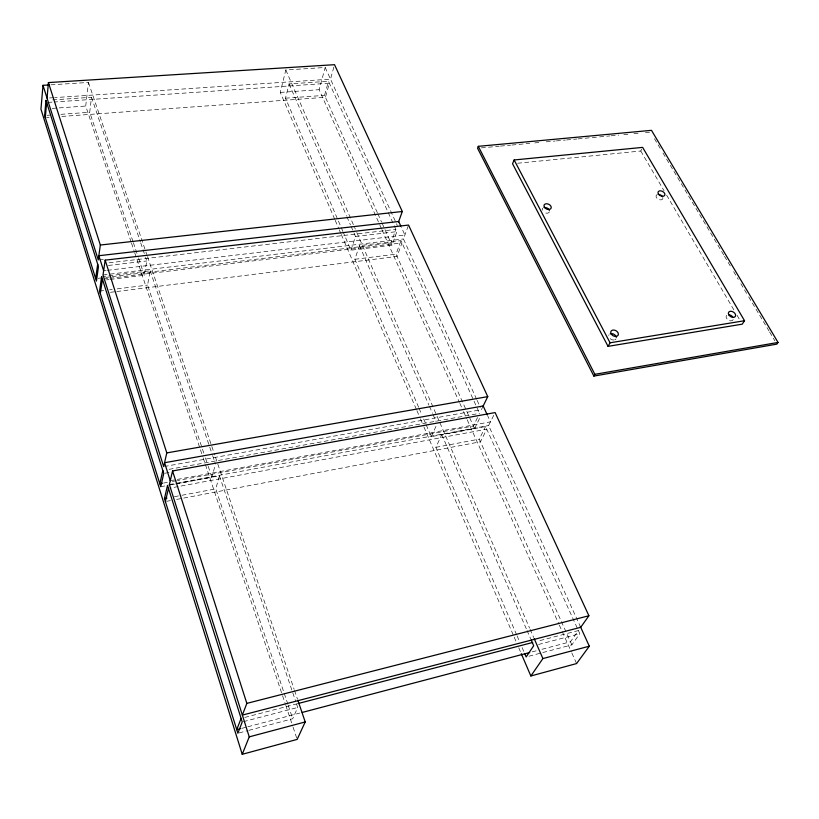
<?xml version="1.0" encoding="UTF-8"?>
<svg xmlns="http://www.w3.org/2000/svg" width="819" height="819" viewBox="0 0 819 819"><rect width="100%" height="100%" fill="white"/><g stroke="black" fill="none" stroke-linecap="round" stroke-linejoin="round"><path stroke-width="0.61" stroke-dasharray="4.09 3.07" d="M131.081 241.933L85.719 106.04L88.462 82.453L50.573 84.848M132.965 241.482L89.711 112.264L91.503 97.287L49.764 100.102M110.289 279.422L144.287 275.286L146.816 260.954L145.598 257.34M203.798 453.081L147.563 285.094L150.143 270.802L102.866 276.494M334.725 219.226L280.272 92.414L285.811 69.984L325.184 67.486L397.287 225.45M342.895 231.48L285.483 98.178L289.066 83.927L328.48 81.265L396.887 231.623L391.994 245.209L350.962 250.194L343.407 232.647M175.716 483.937L211.886 477.252L215.141 465.264M381.398 228.501L319.123 89.691L325.184 67.486M377.354 212.684L324.559 95.373L328.48 81.265M287.858 704.217L215.776 488.882L219.42 475.778L176.177 483.783M333.855 67.097L330.497 79.136L54.668 97.615M350.962 250.194L355.487 236.476L350.931 226.003M418.622 407.289L354.873 259.285L359.469 245.618L400.982 240.622L479.709 413.656M426.208 424.907L431.265 436.65L474.539 428.644L396.027 254.166L400.982 240.622M476.597 399.232L403.45 238.964L408.128 226.218M248.833 730.343L292.711 718.734L297.727 707.462L296.099 702.63M431.265 436.65L436.558 425.051M516.574 634.705L435.872 447.328L441.769 434.633L485.565 426.535L579.821 633.691L571.857 644.87L527.395 656.633M477.508 417.577L473.372 426.034L177.385 480.528M483.179 405.978L481.367 409.684L164.947 466.39M474.539 428.644L480.763 415.98M571.857 644.87L479.269 439.138L485.565 426.535M580.702 627.313L488.605 425.542L494.031 414.742M517.618 163.237L640.775 151.013L642.639 147.379M239.087 732.923L247.614 730.661M241.697 728.378L246.642 727.077M247.881 726.75L299.785 713.073M532.145 651.863L537.09 650.562M542.035 649.262L570.454 641.779L578.398 630.569L537.622 641.185M244.799 717.413L296.693 703.91M243.458 721.652L297.727 707.462M538.544 644.481L579.821 633.691M174.467 496.683L180.733 495.495M181.982 495.26L215.776 488.882M435.872 447.328L479.269 439.138M166.646 501.31L170.413 500.593M176.689 499.406L480.456 441.769L486.773 429.187L169.738 488.144M169.369 484.561L488.605 425.542M168.765 485.155L174.938 484.009M160.749 486.711L165.735 485.79M170.731 484.868L174.467 484.172M170.27 480.712L490.448 421.867L487.858 416.195M163.595 483.067L167.352 482.381M172.369 481.459L176.136 480.763M169.103 469.338L479.576 413.36M164.988 473.218L171.14 472.102M110.483 292.301L115.551 291.666M116.82 291.513L397.041 256.419L402.006 242.885L110.043 278.235M99.549 291.073L104.607 290.438M109.664 289.813L112.183 289.496M117.24 288.872L147.563 285.094M354.873 259.285L396.027 254.166M98.198 278.317L100.727 278.01M105.794 277.406L110.872 276.791M112.142 276.638L390.991 242.977L395.874 229.392L107.832 262.95M103.696 279.003L108.773 278.388M106.511 279.883L109.029 279.576M103.634 270.772L106.163 270.475M107.432 270.321L404.893 235.022L401.29 227.129M103.03 274.979L403.45 238.964M108.384 265.458L146.816 260.954M355.487 236.476L396.887 231.623M99.529 259.787L103.327 259.347M481.367 147.87L499.18 146.212M500.45 146.099L510.626 145.147M511.895 145.035L529.709 143.376M534.797 142.905L541.154 142.311M546.242 141.841L555.149 141.011M556.418 140.899L565.325 140.069M566.594 139.947L576.771 139.005M578.04 138.882L598.392 136.988M599.662 136.875L609.848 135.923M611.117 135.811L618.744 135.104M623.832 134.623L628.92 134.152M634.008 133.681L640.376 133.088M645.464 132.617L650.552 132.146M47.144 115.325L49.642 115.141M60.913 114.332L89.711 112.264M285.483 98.178L324.559 95.373M46.57 117.547L49.12 117.363M61.855 116.441L325.43 97.307L329.361 83.21L54.289 101.986M52.14 108.395L85.719 106.04M280.272 92.414L319.123 89.691M47.922 102.416L53.02 102.068M49.58 97.952L53.399 97.696M654.473 138.739L660.37 148.618M662.981 153.01L723.842 255.17M724.498 256.265L731.039 267.25M733.66 271.642L738.247 279.33M740.857 283.722L748.054 295.802M748.709 296.908L769 330.958M769.655 332.053L774.887 340.837M640.775 151.013L664.045 190.725M666.625 195.137L733.844 309.838M737.069 315.346L739.659 319.758M477.129 400.389L480.313 407.36M377.876 213.841L381.552 222M382.063 223.137L391.994 245.209M381.92 229.658L459.367 402.293M459.889 403.46L461.466 406.961M463.554 411.619L466.697 418.622M467.219 419.789L558.793 623.914M559.316 625.081L571.355 651.904M571.877 653.071L576.586 663.564M285.811 69.984L355.303 229.064M356.808 232.524L529.596 628.112M530.108 629.289L533.681 637.489M289.066 83.927L346.365 215.52M346.867 216.687L350.419 224.836M359.469 245.618L428.921 405.129M429.432 406.306L432.493 413.339M433.005 414.516L436.066 421.55M441.769 434.633L526.535 629.33M527.047 630.507L530.63 638.718M419.123 408.456L421.652 414.332M423.679 419.031L425.706 423.73M517.076 635.882L519.103 640.56M522.123 647.594L524.14 652.272M335.227 220.403L338.759 228.614M339.261 229.791L340.776 233.313M341.277 234.49L416.4 409.439M416.912 410.616L419.932 417.659M420.434 418.837L423.464 425.88M423.966 427.057L513.718 636.056M514.219 637.233L516.236 641.932M518.755 647.798L521.273 653.675M88.462 82.453L145.485 250.716M145.895 251.924L146.724 254.351M147.492 256.623L211.425 445.26M211.834 446.468L214.701 454.914M215.52 457.33L294.123 689.25M294.533 690.468L297.41 698.945M91.503 97.287L140.305 241.697M140.714 242.905L145.188 256.142M150.143 270.802L212.203 454.402M212.612 455.61L215.469 464.066M219.42 475.778L295.69 701.422M133.374 242.69L138.216 257.176M138.626 258.384L144.287 275.286M205.415 457.913L207.842 465.161M208.241 466.369L211.886 477.252M288.257 705.425L292.711 718.734M131.49 243.151L134.326 251.638M134.736 252.856L202.774 456.695M203.184 457.913L282.166 694.512M282.565 695.73L285.401 704.217M285.811 705.435L292.7 726.064M293.1 727.272L296.744 738.195M662.919 198.331A3.685 2.406 27.6 0 1 657.852 198.976A3.685 2.406 27.6 0 1 657.319 194.574M733.189 319.594A3.911 2.662 31.8 0 1 728.255 320.014A3.911 2.662 31.8 0 1 726.658 315.407M616.042 338.851A4.054 2.907 29.2 0 1 614.813 339.824M613.943 340.008A4.054 2.907 29.2 0 1 608.998 337.111M608.773 335.462A4.054 2.907 29.2 0 1 609.049 334.756M549.385 211.834A3.819 2.611 24.8 0 1 546.805 213.186A3.819 2.611 24.8 0 1 543.294 211.681M542.362 210.237A3.819 2.611 24.8 0 1 542.741 208.241"/><path stroke-width="1.23" d="M49.304 84.93L42.987 85.33L40.95 109.173L242.229 754.309L297.154 739.403L305.211 721.948L297.819 700.153M45.301 117.639L46.652 102.508M47.041 98.126L48.423 82.576L334.531 64.691L402.293 211.497L398.536 221.959M95.659 278.624L97.676 264.138M48.423 82.576L100.338 245.024L98.26 259.94L42.987 85.33M100.338 293.571L102.426 279.156M105.17 260.135L103.03 274.979L163.687 466.615L166.779 452.897L105.17 260.135L408.558 225.061L487.755 396.631L482.964 406.419M162.817 470.475L159.828 483.763L162.336 483.302M164.455 498.566L167.526 485.38L242.229 721.979L237.868 733.24L164.455 498.566L166.963 498.095M165.387 501.545L168.479 488.38M172.553 470.966L246.836 703.388L242.352 715.1L580.702 627.313L588.902 615.755L495.116 412.581L172.553 470.966L169.369 484.561L249.242 736.865L242.229 754.309M241.093 718.376L236.752 729.678L240.458 728.705M478.306 146.325L477.549 148.229L593.867 376.085L776.852 344.134L778.05 342.434L651.474 130.334L478.306 146.325L594.87 374.324L593.867 376.085M514.137 159.971L512.54 163.739L608.046 346.355L742.239 324.17L744.543 320.72L642.639 147.379L514.137 159.971L610.063 342.792L608.046 346.355M521.273 653.675L530.855 675.982L542.895 658.568L589.322 646.191L580.313 626.453M589.322 646.191L576.586 663.564L530.855 675.982M249.242 736.865L305.211 721.948M302.262 712.428L529.668 652.518M297.921 703.582L532.688 642.475M246.836 703.388L588.902 615.755M166.779 452.897L487.755 396.631M594.87 374.324L778.05 342.434M610.063 342.792L744.543 320.72M100.338 245.024L402.293 211.497M400.767 226.003L398.699 221.499L98.853 255.712L103.634 270.772M487.336 415.059L483.179 405.978L164.568 462.725L170.27 480.712M534.193 638.656L542.895 658.568M531.132 639.885L533.691 645.751L526.156 656.961L524.651 653.449M658.087 194.42A3.685 2.406 27.6 0 1 662.643 196.939M728.9 314.752A3.911 2.662 31.8 0 1 732.913 317.322M610.278 333.794A4.054 2.907 29.2 0 1 616.328 337.336M544.082 207.545A3.819 2.611 24.8 0 1 549.395 210.411M45.977 100.368L44.636 115.499L96.437 281.101L98.464 266.625L45.977 100.368M101.628 276.638L99.549 291.073L160.749 486.711L163.759 473.443L101.628 276.638M728.808 314.803A3.921 2.662 31.7 0 0 735.083 316.718A3.921 2.662 31.7 0 0 732.094 311.466A3.921 2.662 31.7 0 0 728.808 314.803M611.496 334.377A4.064 2.907 29.2 0 0 618.069 335.299A4.064 2.907 29.2 0 0 614.117 330.067A4.064 2.907 29.2 0 0 611.496 334.377M544.44 207.268A3.829 2.611 24.8 0 0 550.757 208.702A3.829 2.611 24.8 0 0 547.614 203.88A3.829 2.611 24.8 0 0 544.44 207.268M658.773 194.451A3.696 2.406 27.6 0 0 664.68 195.332A3.696 2.406 27.6 0 0 660.892 190.858A3.696 2.406 27.6 0 0 658.773 194.451"/></g></svg>
